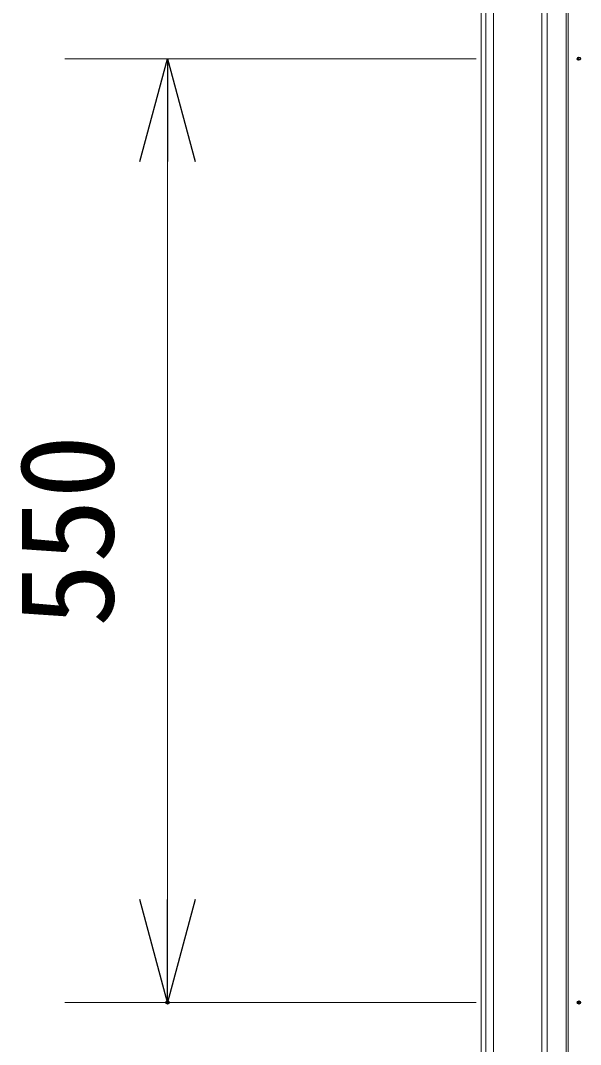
# Model space of a CAD drawing. Units: millimetres, scale not verified. Extents: x -63 to 62, y -56 to 57.
# Drawn here: x -36.48 to -25.59, y 5.63 to 25.52 of the extents above; entities that cross this region are included whole.
import ezdxf
from ezdxf.enums import TextEntityAlignment as Align

# ---------------------------------------------------------------- set-up
doc = ezdxf.new("R2010")
doc.units = ezdxf.units.MM
doc.header["$LTSCALE"] = 0.125
doc.header["$PDMODE"] = 32
doc.header["$PDSIZE"] = 0.0625
doc.layers.add('0-0_0', color=7, linetype='Continuous')
doc.layers.add('0-4_DEFPOINTS', color=7, linetype='Continuous')
doc.layers.add('0-5_GAIKEI', color=1, linetype='Continuous', lineweight=18)
doc.layers.add('0-6_SUNPO', color=7, linetype='Continuous', lineweight=18)
doc.styles.add('ＭＳ ゴシック', font='')
doc.styles.get('ＭＳ ゴシック').set_extended_font_data('MS Gothic')

# ---------------------------------------------------------------- blocks, each defined once
blk = doc.blocks.new('_OPEN30')
at = {"layer": '0-0_0'}
blk.add_line((0, 0), (-1, 0), dxfattribs=at)
blk.add_lwpolyline([(-1, 0.26795), (0, 0), (-1, -0.26795)], dxfattribs=at)
blk = doc.blocks.new('D10')
at = {"layer": '0-4_DEFPOINTS'}
for p in [(-21.8804, 30.0007), (-29.8804, 11.6673), (-21.8804, 11.6673)]:
    blk.add_point(p, dxfattribs=at)
at = {"layer": '0-6_SUNPO'}
for p, q in [((-23.8804, 30.0007), (-31.8804, 30.0007)), ((-29.8804, 28.0007), (-29.8804, 13.6673)), ((-23.8804, 11.6673), (-31.8804, 11.6673))]:
    blk.add_line(p, q, dxfattribs=at)
at = {"layer": '0-6_SUNPO', "xscale": 2, "yscale": 2}
for p, rotation in [((-29.8804, 30.0007), 90), ((-29.8804, 11.6673), 270)]:
    blk.add_blockref('_OPEN30', p, dxfattribs=dict(at, rotation=rotation))
at = {"layer": '0-6_SUNPO', "style": 'ＭＳ ゴシック'}
blk.add_text('550', height=1.833, rotation=90, dxfattribs=at).set_placement((-30.3804, 18.959), align=Align.BOTTOM_LEFT)

msp = doc.modelspace()

# ---------------------------------------------------------------- linework, layer by layer
at = {"layer": '0-5_GAIKEI', "color": 7}
msp.add_line((-27.5193, 35.6423), (-27.5193, -4.4247), dxfattribs=at)
at = {"layer": '0-5_GAIKEI'}
for p, q in [((-27.429, -4.3358), (-27.429, 35.5533)), ((-27.2778, 35.4021), (-27.2778, -4.1846)), ((-26.3386, 34.42), (-26.3386, -3.2024)), ((-26.2329, -3.1979), (-26.2329, 34.4155)), ((-25.8661, 34.0007), (-25.8661, -2.7832)), ((-25.8259, 33.9909), (-25.8259, -2.7734))]:
    msp.add_line(p, q, dxfattribs=at)

# ---------------------------------------------------------------- block references
at = {"layer": '0-6_SUNPO'}
msp.add_blockref('D10', (-3.7363, -5.2252), dxfattribs=at)

doc.saveas('drawing.dxf')
